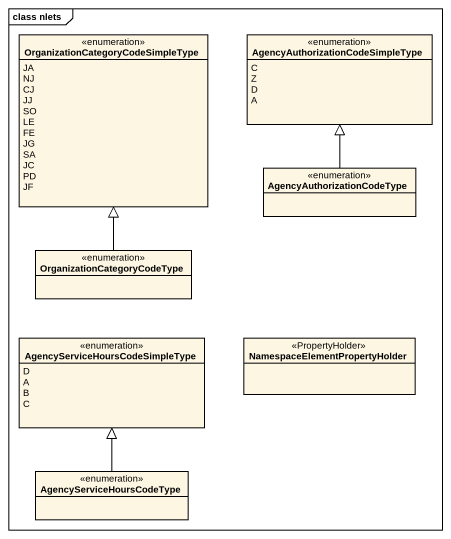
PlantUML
@startuml
mainframe class nlets
hide circle
hide empty members
enum "OrganizationCategoryCodeSimpleType" as OrganizationCategoryCodeSimp {
  JA
  NJ
  CJ
  JJ
  SO
  LE
  FE
  JG
  SA
  JC
  PD
  JF
}
enum "AgencyAuthorizationCodeSimpleType" as AgencyAuthorizationCodeSimpl {
  C
  Z
  D
  A
}
enum AgencyAuthorizationCodeType
enum OrganizationCategoryCodeType
enum "AgencyServiceHoursCodeSimpleType" as AgencyServiceHoursCodeSimple {
  D
  A
  B
  C
}
class "NamespaceElementPropertyHolder" as NamespaceElementPropertyHold <<PropertyHolder>>
enum AgencyServiceHoursCodeType
AgencyAuthorizationCodeType -up-|> AgencyAuthorizationCodeSimpl
OrganizationCategoryCodeType -up-|> OrganizationCategoryCodeSimp
AgencyServiceHoursCodeType -up-|> AgencyServiceHoursCodeSimple
@enduml
